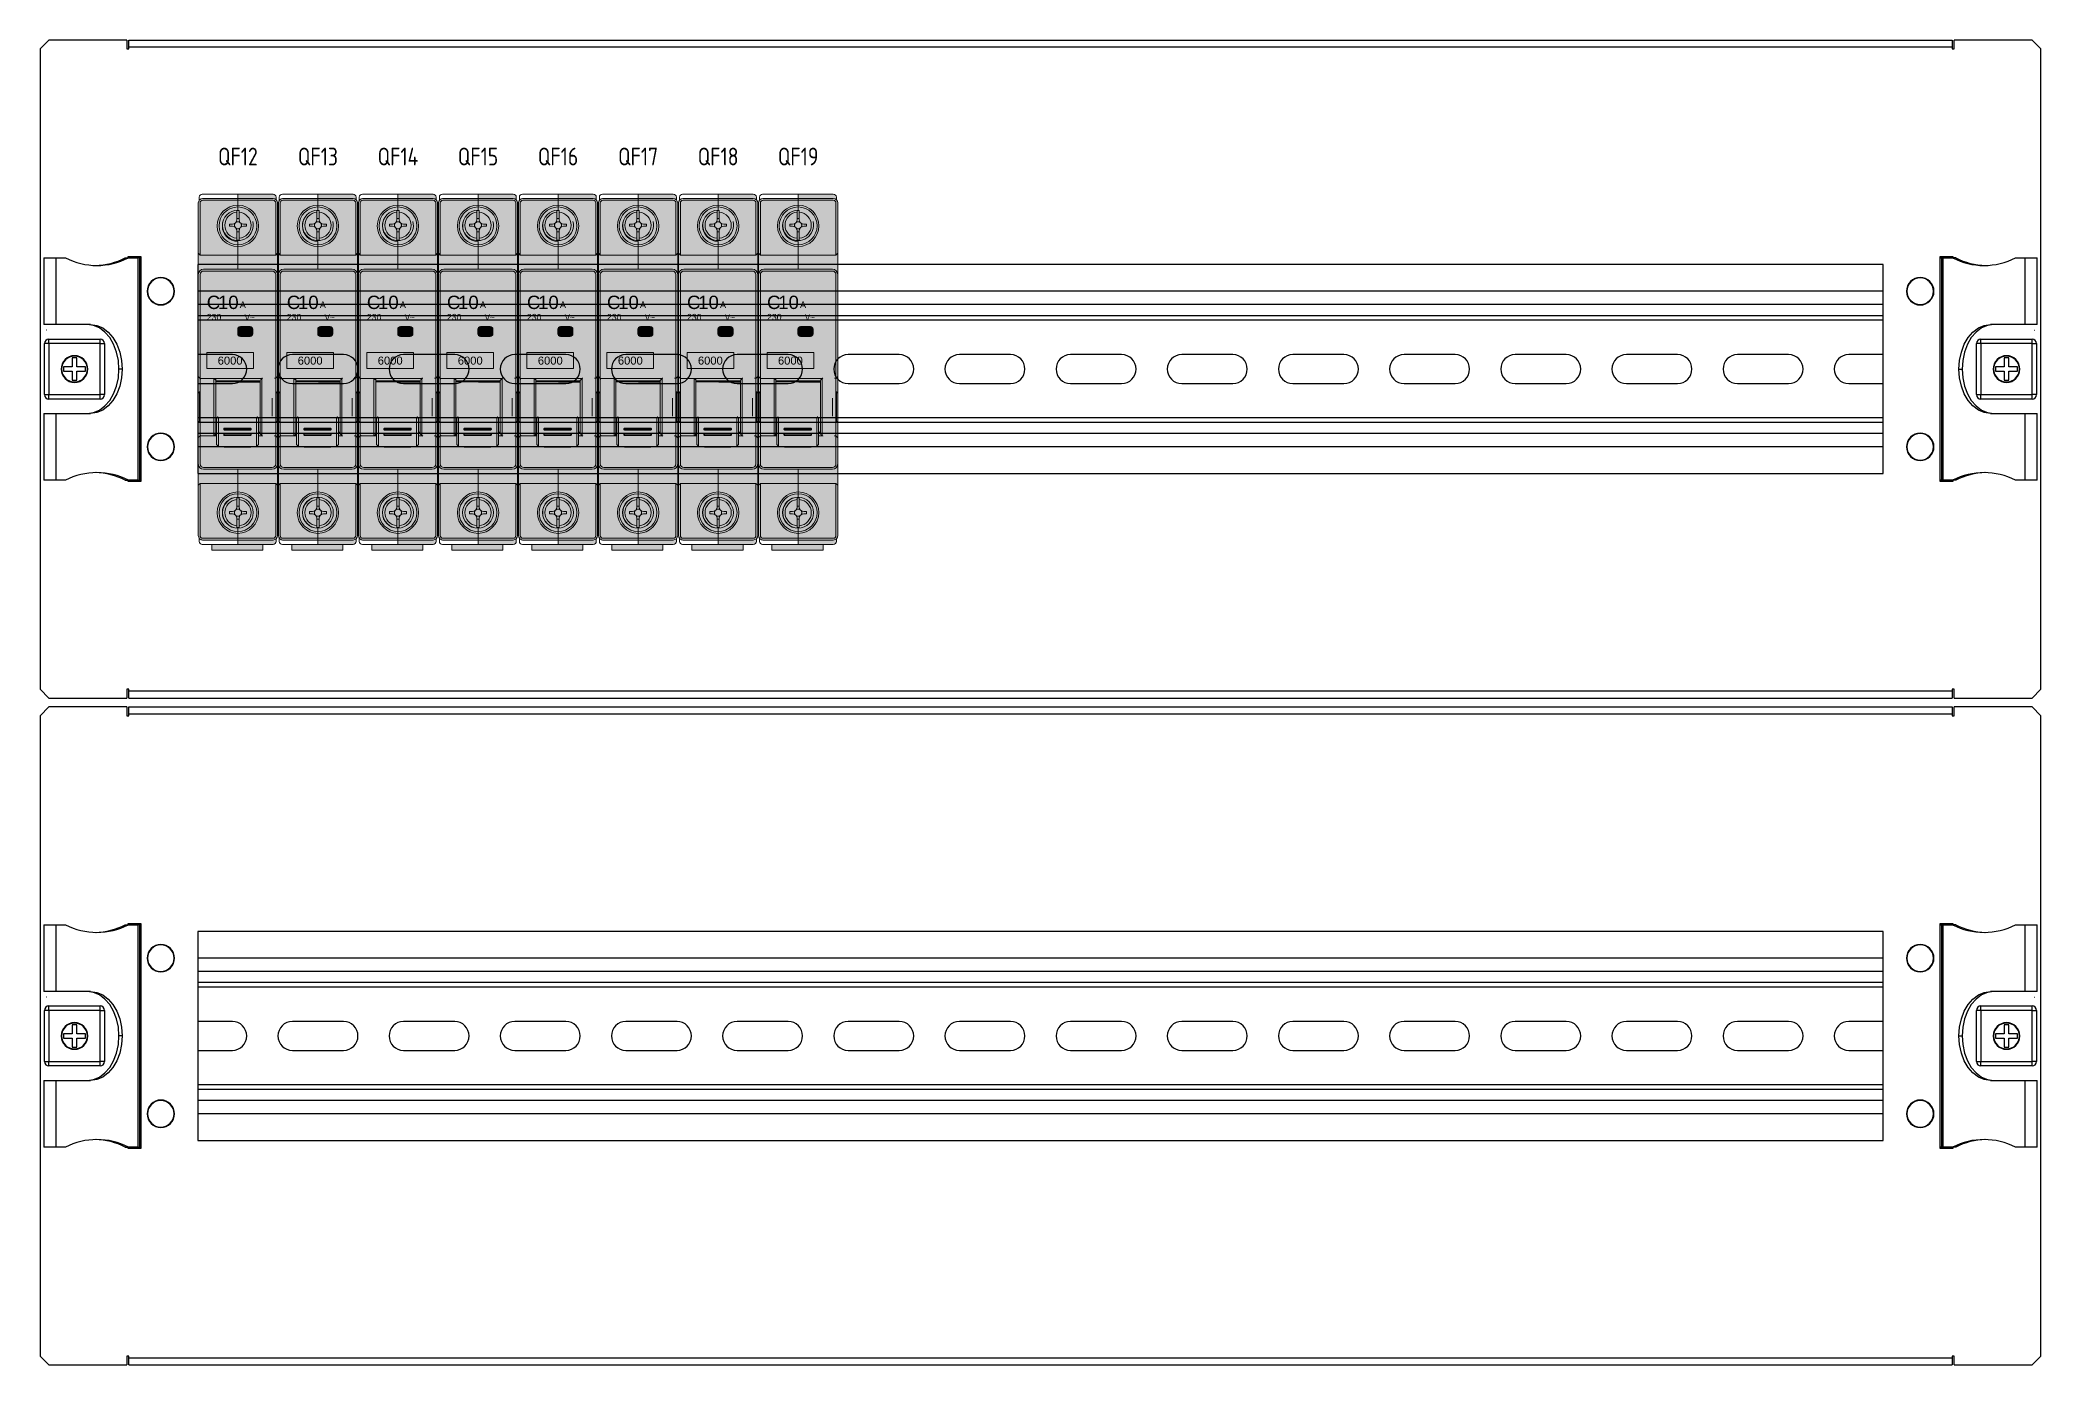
# Model space of a CAD drawing. Header units: millimetres. Extents: x -205 to 4335, y 0 to 4234.
# Drawn here: x 1441.7 to 1891.7, y 3135.5 to 3433.5 of the extents above; entities that cross this region are included whole.
import ezdxf
from ezdxf.enums import TextEntityAlignment as Align

# ---------------------------------------------------------------- set-up
doc = ezdxf.new("R2010")
doc.units = ezdxf.units.MM
for name, color, linetype, lineweight, true_color in [('BODY', 7, 'Continuous', 5, 0xf0f1eb), ('DETAILS', 7, 'Continuous', 5, 0x2f373d), ('INDICATOR', 7, 'Continuous', 5, 0x3d9868), ('LEVERS', 7, 'Continuous', 5, 0x2b7ac1), ('MARKING', 7, 'Continuous', 5, 0x2f373d), ('TERMINALS', 7, 'Continuous', 5, 0xa4adb6)]:
    doc.layers.add(name, color=color, linetype=linetype, lineweight=lineweight, true_color=true_color)
doc.layers.add('CP_DEVICES', color=7, linetype='Continuous')
doc.layers.add('CP_TEXT', color=7, linetype='Continuous')
doc.layers.add('PARAMETERS', color=7, linetype='Continuous', plot=False)
doc.styles.add('BLOCK_ARIAL', font='arial.ttf')
doc.styles.add('CP_GOST', font='GOST2304A_0.ttf')

# ---------------------------------------------------------------- blocks, each defined once
blk = doc.blocks.new('A$Ca0305565')
at = {"color": 7, "linetype": 'Continuous', "lineweight": 25}
for p, q in [((2, 148), (0, 146)), ((0, 146), (0, 2)), ((19.5, 148), (2, 148)), ((19.5, 148), (19.5, 146)), ((19.5, 146), (20, 146)), ((20, 146.4), (20, 148)), ((20, 148), (430, 148)), ((20, 146), (20, 146.4)), ((430, 146.4), (20, 146.4)), ((430, 148), (430, 146.4)), ((430, 146.4), (430, 146)), ((430, 146), (430.5, 146)), ((430.5, 146), (430.5, 148)), ((448, 148), (430.5, 148)), ((450, 146), (448, 148)), ((450, 2), (450, 146)), ((19.75, 99.25), (19.75, 99)), ((22.75, 99.25), (19.75, 99.25)), ((22.75, 48.75), (22.75, 99.25)), ((427.25, 99.25), (427.25, 48.75)), ((430.25, 99.25), (427.25, 99.25)), ((430.25, 99), (430.25, 99.25)), ((0.87, 99), (0.87, 84)), ((0.87, 99), (3.6, 99)), ((3.6, 84), (3.6, 99)), ((3.6, 99), (5.73, 99)), ((19.16, 99), (19.87, 99)), ((19.87, 99), (21.99, 99)), ((21.99, 99), (21.99, 49)), ((22.41, 99), (21.99, 99)), ((22.41, 49), (22.41, 99)), ((22.41, 99), (22.75, 99)), ((35.5, 97.5), (35.5, 50.5)), ((414.5, 97.5), (35.5, 97.5)), ((414.5, 50.5), (414.5, 97.5)), ((427.25, 99), (427.59, 99)), ((427.59, 99), (427.59, 49)), ((428.01, 99), (427.59, 99)), ((428.01, 49), (428.01, 99)), ((428.01, 99), (430.13, 99)), ((430.84, 99), (430.13, 99)), ((444.27, 99), (446.4, 99)), ((446.4, 99), (449.13, 99)), ((446.4, 99), (446.4, 84)), ((449.13, 84), (449.13, 99)), ((24.17, 91.5), (24.07, 91.5)), ((30.16, 91.5), (30.25, 91.5)), ((414.5, 91.5), (35.5, 91.5)), ((419.84, 91.5), (419.75, 91.5)), ((425.83, 91.5), (425.93, 91.5)), ((414.5, 86), (35.5, 86)), ((3.6, 84), (0.87, 84)), ((1.5, 82.73), (1.46, 82.71)), ((1.5, 82.76), (1.5, 82.73)), ((1.54, 82.71), (1.5, 82.73)), ((11.38, 84), (3.6, 84)), ((13.96, 82.71), (14, 82.73)), ((14, 82.76), (14, 82.73)), ((14, 82.73), (14.04, 82.71)), ((436, 82.73), (435.96, 82.71)), ((436, 82.76), (436, 82.73)), ((436.04, 82.71), (436, 82.73)), ((446.4, 84), (438.62, 84)), ((449.13, 84), (446.4, 84)), ((448.46, 82.71), (448.5, 82.73)), ((448.5, 82.76), (448.5, 82.73)), ((448.5, 82.73), (448.54, 82.71)), ((1, 68.25), (1, 79.75)), ((2, 79.75), (1, 79.75)), ((2, 79.75), (2, 80.75)), ((2, 80.75), (13.5, 80.75)), ((2, 79.75), (2, 68.25)), ((13.5, 79.75), (2, 79.75)), ((13.5, 79.75), (13.5, 80.75)), ((13.5, 79.75), (14.5, 79.75)), ((13.5, 68.25), (13.5, 79.75)), ((14.5, 79.75), (14.5, 68.25)), ((43.25, 77.25), (35.5, 77.25)), ((68.25, 77.25), (56.75, 77.25)), ((93.25, 77.25), (81.75, 77.25)), ((118.25, 77.25), (106.75, 77.25)), ((143.25, 77.25), (131.75, 77.25)), ((168.25, 77.25), (156.75, 77.25)), ((193.25, 77.25), (181.75, 77.25)), ((218.25, 77.25), (206.75, 77.25)), ((243.25, 77.25), (231.75, 77.25)), ((268.25, 77.25), (256.75, 77.25)), ((293.25, 77.25), (281.75, 77.25)), ((318.25, 77.25), (306.75, 77.25)), ((343.25, 77.25), (331.75, 77.25)), ((368.25, 77.25), (356.75, 77.25)), ((393.25, 77.25), (381.75, 77.25)), ((414.5, 77.25), (406.75, 77.25)), ((436.5, 79.75), (435.5, 79.75)), ((435.5, 68.25), (435.5, 79.75)), ((436.5, 79.75), (436.5, 80.75)), ((436.5, 80.75), (448, 80.75)), ((436.5, 79.75), (436.5, 68.25)), ((448, 79.75), (436.5, 79.75)), ((448, 79.75), (448, 80.75)), ((448, 68.25), (448, 79.75)), ((448, 79.75), (449, 79.75)), ((449, 79.75), (449, 68.25)), ((7.25, 74.5), (5.25, 74.5)), ((5.25, 74.5), (5.25, 73.5)), ((5.25, 73.5), (7.25, 73.5)), ((8.25, 76.5), (7.25, 76.5)), ((7.25, 76.5), (7.25, 74.5)), ((7.25, 73.5), (7.25, 71.5)), ((8.25, 74.5), (8.25, 76.5)), ((10.25, 74.5), (8.25, 74.5)), ((8.25, 71.5), (8.25, 73.5)), ((8.25, 73.5), (10.25, 73.5)), ((10.25, 73.5), (10.25, 74.5)), ((18.45, 74), (17.75, 74)), ((431.55, 74), (432.25, 74)), ((441.75, 74.5), (439.75, 74.5)), ((439.75, 74.5), (439.75, 73.5)), ((439.75, 73.5), (441.75, 73.5)), ((442.75, 76.5), (441.75, 76.5)), ((441.75, 76.5), (441.75, 74.5)), ((441.75, 73.5), (441.75, 71.5)), ((442.75, 74.5), (442.75, 76.5)), ((444.75, 74.5), (442.75, 74.5)), ((442.75, 71.5), (442.75, 73.5)), ((442.75, 73.5), (444.75, 73.5)), ((444.75, 73.5), (444.75, 74.5)), ((1, 68.25), (2, 68.25)), ((2, 67.25), (2, 68.25)), ((2, 68.25), (13.5, 68.25)), ((7.25, 71.5), (8.25, 71.5)), ((13.5, 67.25), (13.5, 68.25)), ((14.5, 68.25), (13.5, 68.25)), ((35.5, 70.75), (43.25, 70.75)), ((56.75, 70.75), (68.25, 70.75)), ((81.75, 70.75), (93.25, 70.75)), ((106.75, 70.75), (118.25, 70.75)), ((131.75, 70.75), (143.25, 70.75)), ((156.75, 70.75), (168.25, 70.75)), ((181.75, 70.75), (193.25, 70.75)), ((206.75, 70.75), (218.25, 70.75)), ((231.75, 70.75), (243.25, 70.75)), ((256.75, 70.75), (268.25, 70.75)), ((281.75, 70.75), (293.25, 70.75)), ((306.75, 70.75), (318.25, 70.75)), ((331.75, 70.75), (343.25, 70.75)), ((356.75, 70.75), (368.25, 70.75)), ((381.75, 70.75), (393.25, 70.75)), ((406.75, 70.75), (414.5, 70.75)), ((435.5, 68.25), (436.5, 68.25)), ((436.5, 67.25), (436.5, 68.25)), ((436.5, 68.25), (448, 68.25)), ((441.75, 71.5), (442.75, 71.5)), ((448, 67.25), (448, 68.25)), ((449, 68.25), (448, 68.25)), ((0.87, 64), (0.87, 49)), ((0.87, 64), (3.6, 64)), ((13.5, 67.25), (2, 67.25)), ((3.6, 49), (3.6, 64)), ((3.6, 64), (11.38, 64)), ((448, 67.25), (436.5, 67.25)), ((438.62, 64), (446.4, 64)), ((446.4, 64), (449.13, 64)), ((446.4, 64), (446.4, 49)), ((449.13, 49), (449.13, 64)), ((414.5, 62), (35.5, 62)), ((24.17, 56.5), (24.07, 56.5)), ((30.16, 56.5), (30.25, 56.5)), ((414.5, 56.5), (35.5, 56.5)), ((419.84, 56.5), (419.75, 56.5)), ((425.83, 56.5), (425.93, 56.5)), ((35.5, 50.5), (414.5, 50.5)), ((3.6, 49), (0.87, 49)), ((5.73, 49), (3.6, 49)), ((19.16, 49), (19.87, 49)), ((19.75, 49), (19.75, 48.75)), ((19.75, 48.75), (22.75, 48.75)), ((21.99, 49), (19.87, 49)), ((21.99, 49), (22.41, 49)), ((22.75, 49), (22.41, 49)), ((427.59, 49), (427.25, 49)), ((427.25, 48.75), (430.25, 48.75)), ((427.59, 49), (428.01, 49)), ((430.13, 49), (428.01, 49)), ((430.84, 49), (430.13, 49)), ((430.25, 48.75), (430.25, 49)), ((446.4, 49), (444.27, 49)), ((449.13, 49), (446.4, 49)), ((0, 2), (2, 0)), ((2, 0), (19.5, 0)), ((20, 2), (19.5, 2)), ((19.5, 2), (19.5, 0)), ((20, 1.6), (20, 2)), ((20, 0), (20, 1.6)), ((20, 1.6), (430, 1.6)), ((20, 0), (430, 0)), ((430.5, 2), (430, 2)), ((430, 2), (430, 1.6)), ((430, 1.6), (430, 0)), ((430.5, 0), (430.5, 2)), ((430.5, 0), (448, 0)), ((448, 0), (450, 2))]:
    blk.add_line(p, q, dxfattribs=at)
at = {"color": 8, "linetype": 'Continuous', "lineweight": 25}
for p, q in [((414.5, 88.5), (35.5, 88.5)), ((414.5, 85), (35.5, 85)), ((414.5, 63), (35.5, 63)), ((414.5, 59.5), (35.5, 59.5))]:
    blk.add_line(p, q, dxfattribs=at)
at = {"color": 7, "linetype": 'Continuous', "lineweight": 25, "flags": 128}
for points in [[(17.75, 74), (17.61, 75.95), (17.21, 77.83), (16.55, 79.56), (15.67, 81.07), (14.6, 82.31), (13.38, 83.24), (12.05, 83.81), (10.67, 84)], [(11.38, 84), (12.76, 83.81), (14.09, 83.24), (15.31, 82.31), (16.38, 81.07), (17.26, 79.56), (17.91, 77.83), (18.32, 75.95), (18.45, 74)], [(431.55, 74), (431.68, 75.95), (432.09, 77.83), (432.74, 79.56), (433.62, 81.07), (434.69, 82.31), (435.91, 83.24), (437.24, 83.81), (438.62, 84)], [(439.33, 84), (437.95, 83.81), (436.62, 83.24), (435.4, 82.31), (434.33, 81.07), (433.45, 79.56), (432.79, 77.83), (432.39, 75.95), (432.25, 74)], [(10.67, 64), (12.05, 64.19), (13.38, 64.76), (14.6, 65.69), (15.67, 66.93), (16.55, 68.44), (17.21, 70.17), (17.61, 72.05), (17.75, 74)], [(18.45, 74), (18.32, 72.05), (17.91, 70.17), (17.26, 68.44), (16.38, 66.93), (15.31, 65.69), (14.09, 64.76), (12.76, 64.19), (11.38, 64)], [(438.62, 64), (437.24, 64.19), (435.91, 64.76), (434.69, 65.69), (433.62, 66.93), (432.74, 68.44), (432.09, 70.17), (431.68, 72.05), (431.55, 74)], [(432.25, 74), (432.39, 72.05), (432.79, 70.17), (433.45, 68.44), (434.33, 66.93), (435.4, 65.69), (436.62, 64.76), (437.95, 64.19), (439.33, 64)]]:
    blk.add_lwpolyline(points, dxfattribs=at)
at = {"color": 7, "linetype": 'Continuous', "lineweight": 25}
for centre, radius, start, end in [((12.8, 112.79), 15.49, 242.8446, 297.1554), ((12, 113.08), 15.8, 271.6184, 296.9703), ((27.16, 91.5), 3.09, 0, 180), ((422.84, 91.5), 3.09, 0, 180), ((437.28, 113.05), 15.76, 243.0162, 269.7063), ((438, 113.08), 15.8, 243.0298, 268.3816), ((437.12, 113.05), 15.76, 270.2937, 296.9839), ((27.16, 91.5), 3.09, 180, 0), ((27.16, 91.5), 2.99, 0, 180), ((27.16, 91.5), 2.99, 180, 0), ((422.84, 91.5), 3.09, 180, 0), ((422.84, 91.5), 2.99, 0, 180), ((422.84, 91.5), 2.99, 180, 0), ((2, 79.75), 1, 90, 180), ((7.75, 74), 3, 0, 180), ((7.75, 74), 2.9, 0, 180), ((13.5, 79.75), 1, 0, 90), ((43.25, 74), 3.25, 0, 90), ((56.75, 74), 3.25, 90, 270), ((68.25, 74), 3.25, 0, 90), ((81.75, 74), 3.25, 90, 270), ((93.25, 74), 3.25, 0, 90), ((106.75, 74), 3.25, 90, 270), ((118.25, 74), 3.25, 0, 90), ((131.75, 74), 3.25, 90, 270), ((143.25, 74), 3.25, 0, 90), ((156.75, 74), 3.25, 90, 270), ((168.25, 74), 3.25, 0, 90), ((181.75, 74), 3.25, 90, 270), ((193.25, 74), 3.25, 0, 90), ((206.75, 74), 3.25, 90, 270), ((218.25, 74), 3.25, 0, 90), ((231.75, 74), 3.25, 90, 270), ((243.25, 74), 3.25, 0, 90), ((256.75, 74), 3.25, 90, 270), ((268.25, 74), 3.25, 0, 90), ((281.75, 74), 3.25, 90, 270), ((293.25, 74), 3.25, 0, 90), ((306.75, 74), 3.25, 90, 270), ((318.25, 74), 3.25, 0, 90), ((331.75, 74), 3.25, 90, 270), ((343.25, 74), 3.25, 0, 90), ((356.75, 74), 3.25, 90, 270), ((368.25, 74), 3.25, 0, 90), ((381.75, 74), 3.25, 90, 270), ((393.25, 74), 3.25, 0, 90), ((406.75, 74), 3.25, 90, 270), ((436.5, 79.75), 1, 90, 180), ((442.25, 74), 3, 0, 180), ((442.25, 74), 2.9, 0, 180), ((448, 79.75), 1, 0, 90), ((7.75, 74), 3, 180, 0), ((7.75, 74), 2.9, 180, 0), ((43.25, 74), 3.25, 270, 0), ((68.25, 74), 3.25, 270, 0), ((93.25, 74), 3.25, 270, 0), ((118.25, 74), 3.25, 270, 0), ((143.25, 74), 3.25, 270, 0), ((168.25, 74), 3.25, 270, 0), ((193.25, 74), 3.25, 270, 0), ((218.25, 74), 3.25, 270, 0), ((243.25, 74), 3.25, 270, 0), ((268.25, 74), 3.25, 270, 0), ((293.25, 74), 3.25, 270, 0), ((318.25, 74), 3.25, 270, 0), ((343.25, 74), 3.25, 270, 0), ((368.25, 74), 3.25, 270, 0), ((393.25, 74), 3.25, 270, 0), ((442.25, 74), 3, 180, 0), ((442.25, 74), 2.9, 180, 0), ((2, 68.25), 1, 180, 270), ((13.5, 68.25), 1, 270, 0), ((436.5, 68.25), 1, 180, 270), ((448, 68.25), 1, 270, 0), ((27.16, 56.5), 3.09, 0, 180), ((27.16, 56.5), 2.99, 0, 180), ((422.84, 56.5), 3.09, 0, 180), ((422.84, 56.5), 2.99, 0, 180), ((27.16, 56.5), 3.09, 180, 0), ((27.16, 56.5), 2.99, 180, 0), ((422.84, 56.5), 3.09, 180, 0), ((422.84, 56.5), 2.99, 180, 0), ((12.88, 34.95), 15.76, 90.2938, 116.9834), ((12, 34.92), 15.8, 63.0301, 88.3813), ((12.72, 34.95), 15.76, 63.0166, 89.7062), ((437.2, 35.21), 15.49, 62.8448, 117.1552), ((438, 34.92), 15.8, 91.6187, 116.9699)]:
    blk.add_arc(centre, radius, start, end, dxfattribs=at)
blk = doc.blocks.new('*U307')
blk.add_blockref('A$Ca0305565', (-12, 536.23))
blk = doc.blocks.new('AV_1P_18')
at = {"layer": 'BODY', "true_color": 0xf0f1eb}
blk.add_hatch(color=7, dxfattribs=at).paths.add_polyline_path([(0.9, 2.77), (0.71, 2.83), (0.39, 3.04), (0.18, 3.36), (0.12, 3.55), (0.1, 3.75), (0.1, 15.05), (0.1, 19.85), (0.1, 25.79), (0.1, 29.5), (0.1, 35.8), (0.1, 39.51), (0.1, 62.45), (0.1, 67.25), (0.1, 78.55), (0.12, 78.75), (0.18, 78.94), (0.39, 79.26), (0.71, 79.47), (0.9, 79.53), (1.1, 79.55), (9, 79.55), (9, 80.55), (16.9, 80.55), (17.17, 80.5), (17.39, 80.34), (17.55, 80.12), (17.6, 79.85), (17.6, 79.27), (17.61, 79.26), (17.82, 78.94), (17.88, 78.75), (17.9, 78.55), (17.9, 67.25), (17.9, 62.45), (17.9, 39.52), (17.9, 39.52), (17.9, 35.8), (17.9, 29.5), (17.9, 25.78), (17.9, 25.77), (17.9, 19.85), (17.9, 15.05), (17.9, 3.75), (17.88, 3.55), (17.82, 3.36), (17.61, 3.04), (17.6, 3.03), (17.6, 2.45), (17.55, 2.18), (17.39, 1.96), (17.17, 1.8), (16.9, 1.75), (14.6, 1.75), (14.6, 0.45), (3.1, 0.45), (3.1, 1.75), (9, 1.75), (9, 2.75), (1.1, 2.75)])
at = {"layer": 'INDICATOR', "true_color": 0x3d9868}
blk.add_hatch(color=105, dxfattribs=at).paths.add_polyline_path([(12.35, 49.15), (12.3, 48.91), (12.18, 48.73), (11.98, 48.59), (11.75, 48.55), (9.55, 48.55), (9.31, 48.59), (9.12, 48.73), (8.99, 48.91), (8.95, 49.15), (8.95, 50.15), (8.99, 50.38), (9.12, 50.58), (9.31, 50.7), (9.55, 50.75), (11.75, 50.75), (11.98, 50.7), (12.18, 50.58), (12.3, 50.38), (12.35, 50.15)])
at = {"layer": 'LEVERS'}
blk.add_hatch(color=256, dxfattribs=at).paths.add_polyline_path([(6.01, 23.64), (6, 23.64), (6, 23.64), (5.98, 23.64), (5.97, 23.65), (5.96, 23.65), (5.96, 23.65), (5.95, 23.66), (5.93, 23.66), (5.92, 23.66), (5.92, 23.66), (5.92, 23.66), (5.91, 23.66), (5.91, 23.67), (5.82, 23.74), (5.82, 23.75), (5.82, 23.75), (5.8, 23.78), (5.8, 23.8), (4.6, 23.8), (4.2, 24.2), (4.2, 26.19), (4, 26.19), (3.69, 26.19), (3.6, 26.19), (3.6, 39.11), (3.69, 39.11), (4, 39.11), (14.4, 39.11), (14.42, 39.11), (14.44, 39.12), (14.46, 39.12), (14.47, 39.12), (14.49, 39.13), (14.52, 39.14), (14.54, 39.15), (14.54, 39.15), (14.53, 39.14), (14.53, 39.13), (14.52, 39.13), (14.52, 39.13), (14.49, 39.12), (14.47, 39.09), (14.46, 39.08), (14.44, 39.06), (14.44, 39.05), (14.43, 39.04), (14.42, 39.03), (14.41, 39.02), (14.41, 39.01), (14.4, 39), (14.4, 38.99), (14.4, 38.98), (14.4, 26.32), (14.4, 26.31), (14.4, 26.3), (14.4, 26.3), (14.4, 26.3), (14.41, 26.29), (14.43, 26.27), (14.44, 26.24), (14.46, 26.22), (14.48, 26.2), (14.5, 26.18), (14.52, 26.16), (14.54, 26.15), (14.52, 26.16), (14.49, 26.17), (14.47, 26.18), (14.46, 26.18), (14.44, 26.18), (14.42, 26.19), (14.4, 26.19), (13.6, 26.19), (13.6, 24.2), (13.2, 23.8), (12, 23.8), (12, 23.78), (11.98, 23.75), (11.98, 23.75), (11.98, 23.74), (11.89, 23.67), (11.89, 23.66), (11.88, 23.66), (11.88, 23.66), (11.87, 23.66), (11.87, 23.66), (11.86, 23.66), (11.85, 23.65), (11.84, 23.65), (11.83, 23.65), (11.82, 23.64), (11.8, 23.64), (11.79, 23.64), (11.79, 23.64), (11.78, 23.64), (11.76, 23.64), (11.75, 23.64), (6.05, 23.64), (6.04, 23.64), (6.03, 23.64)])
at = {"layer": 'TERMINALS', "true_color": 0xa4adb6}
for points in [[(10.06, 68.87), (9.91, 68.84), (9.76, 68.81), (9.61, 68.79), (9.46, 68.77), (9.3, 68.76), (9.15, 68.75), (9, 68.75), (8.85, 68.75), (8.7, 68.76), (8.54, 68.77), (8.39, 68.79), (8.24, 68.81), (8.09, 68.84), (7.94, 68.87), (7.8, 68.91), (7.65, 68.95), (7.51, 69), (7.36, 69.05), (7.22, 69.1), (7.08, 69.16), (6.94, 69.23), (6.81, 69.3), (6.67, 69.37), (6.54, 69.45), (6.42, 69.53), (6.29, 69.62), (6.17, 69.71), (6.05, 69.81), (5.93, 69.9), (5.82, 70.01), (5.71, 70.11), (5.61, 70.22), (5.5, 70.33), (5.41, 70.45), (5.31, 70.57), (5.22, 70.69), (5.13, 70.82), (5.05, 70.94), (4.97, 71.08), (4.9, 71.21), (4.83, 71.34), (4.76, 71.48), (4.7, 71.62), (4.65, 71.76), (4.6, 71.91), (4.55, 72.05), (4.51, 72.2), (4.47, 72.34), (4.44, 72.49), (4.41, 72.64), (4.39, 72.79), (4.37, 72.94), (4.36, 73.1), (4.35, 73.25), (4.35, 73.4), (4.35, 73.55), (4.36, 73.7), (4.37, 73.86), (4.39, 74.01), (4.41, 74.16), (4.44, 74.31), (4.47, 74.46), (4.51, 74.6), (4.51, 74.6), (4.51, 74.6), (4.55, 74.75), (4.6, 74.89), (4.65, 75.04), (4.7, 75.18), (4.76, 75.32), (4.83, 75.46), (4.9, 75.59), (4.97, 75.73), (5.05, 75.86), (5.13, 75.98), (5.22, 76.11), (5.31, 76.23), (5.41, 76.35), (5.5, 76.47), (5.61, 76.58), (5.71, 76.69), (5.82, 76.79), (5.93, 76.9), (6.05, 76.99), (6.17, 77.09), (6.29, 77.18), (6.42, 77.27), (6.54, 77.35), (6.67, 77.43), (6.81, 77.5), (6.94, 77.57), (7.08, 77.64), (7.22, 77.7), (7.36, 77.75), (7.51, 77.8), (7.65, 77.85), (7.8, 77.89), (7.94, 77.93), (8.09, 77.96), (8.24, 77.99), (8.39, 78.01), (8.54, 78.03), (8.7, 78.04), (8.85, 78.05), (9, 78.05), (9.15, 78.05), (9.3, 78.04), (9.46, 78.03), (9.61, 78.01), (9.76, 77.99), (9.91, 77.96), (10.06, 77.93), (10.2, 77.89), (10.35, 77.85), (10.49, 77.8), (10.64, 77.75), (10.78, 77.7), (10.92, 77.64), (11.06, 77.57), (11.19, 77.5), (11.33, 77.43), (11.46, 77.35), (11.58, 77.27), (11.71, 77.18), (11.83, 77.09), (11.95, 76.99), (12.07, 76.9), (12.18, 76.79), (12.29, 76.69), (12.39, 76.58), (12.5, 76.47), (12.59, 76.35), (12.69, 76.23), (12.78, 76.11), (12.87, 75.98), (12.95, 75.86), (13.03, 75.73), (13.1, 75.59), (13.17, 75.46), (13.24, 75.32), (13.3, 75.18), (13.35, 75.04), (13.4, 74.89), (13.45, 74.75), (13.49, 74.6), (13.53, 74.46), (13.56, 74.31), (13.59, 74.16), (13.61, 74.01), (13.63, 73.86), (13.64, 73.7), (13.65, 73.55), (13.65, 73.4), (13.65, 73.25), (13.64, 73.1), (13.63, 72.94), (13.61, 72.79), (13.59, 72.64), (13.56, 72.49), (13.53, 72.34), (13.49, 72.2), (13.45, 72.05), (13.4, 71.91), (13.35, 71.76), (13.3, 71.62), (13.24, 71.48), (13.17, 71.34), (13.1, 71.21), (13.03, 71.08), (12.95, 70.94), (12.87, 70.82), (12.78, 70.69), (12.69, 70.57), (12.59, 70.45), (12.5, 70.33), (12.39, 70.22), (12.29, 70.11), (12.18, 70.01), (12.07, 69.9), (11.95, 69.81), (11.83, 69.71), (11.71, 69.62), (11.58, 69.53), (11.46, 69.45), (11.33, 69.37), (11.19, 69.3), (11.06, 69.23), (10.92, 69.16), (10.78, 69.1), (10.64, 69.05), (10.49, 69), (10.35, 68.95), (10.35, 68.95), (10.35, 68.95), (10.2, 68.91)], [(10.35, 4.45), (10.2, 4.41), (10.06, 4.37), (9.91, 4.34), (9.76, 4.31), (9.61, 4.29), (9.46, 4.27), (9.3, 4.26), (9.15, 4.25), (9, 4.25), (8.85, 4.25), (8.7, 4.26), (8.54, 4.27), (8.39, 4.29), (8.24, 4.31), (8.09, 4.34), (7.94, 4.37), (7.8, 4.41), (7.65, 4.45), (7.51, 4.5), (7.36, 4.55), (7.22, 4.6), (7.08, 4.66), (6.94, 4.73), (6.81, 4.8), (6.67, 4.87), (6.54, 4.95), (6.42, 5.03), (6.29, 5.12), (6.17, 5.21), (6.05, 5.31), (5.93, 5.4), (5.82, 5.51), (5.71, 5.61), (5.61, 5.72), (5.5, 5.83), (5.41, 5.95), (5.31, 6.07), (5.22, 6.19), (5.13, 6.32), (5.05, 6.44), (4.97, 6.58), (4.9, 6.71), (4.83, 6.84), (4.76, 6.98), (4.7, 7.12), (4.65, 7.26), (4.6, 7.41), (4.55, 7.55), (4.51, 7.7), (4.47, 7.84), (4.44, 7.99), (4.41, 8.14), (4.39, 8.29), (4.37, 8.44), (4.36, 8.6), (4.35, 8.75), (4.35, 8.9), (4.35, 9.05), (4.36, 9.2), (4.37, 9.36), (4.39, 9.51), (4.41, 9.66), (4.44, 9.81), (4.47, 9.96), (4.51, 10.1), (4.51, 10.1), (4.51, 10.1), (4.55, 10.25), (4.6, 10.39), (4.65, 10.54), (4.7, 10.68), (4.76, 10.82), (4.83, 10.96), (4.9, 11.09), (4.97, 11.23), (5.05, 11.36), (5.13, 11.48), (5.22, 11.61), (5.31, 11.73), (5.41, 11.85), (5.5, 11.97), (5.61, 12.08), (5.71, 12.19), (5.82, 12.29), (5.93, 12.4), (6.05, 12.49), (6.17, 12.59), (6.29, 12.68), (6.42, 12.77), (6.54, 12.85), (6.67, 12.93), (6.81, 13), (6.94, 13.07), (7.08, 13.14), (7.22, 13.2), (7.36, 13.25), (7.51, 13.3), (7.65, 13.35), (7.8, 13.39), (7.94, 13.43), (8.09, 13.46), (8.24, 13.49), (8.39, 13.51), (8.54, 13.53), (8.7, 13.54), (8.85, 13.55), (9, 13.55), (9.15, 13.55), (9.3, 13.54), (9.46, 13.53), (9.61, 13.51), (9.76, 13.49), (9.91, 13.46), (10.06, 13.43), (10.2, 13.39), (10.35, 13.35), (10.49, 13.3), (10.64, 13.25), (10.78, 13.2), (10.92, 13.14), (11.06, 13.07), (11.19, 13), (11.33, 12.93), (11.46, 12.85), (11.58, 12.77), (11.71, 12.68), (11.83, 12.59), (11.95, 12.49), (12.07, 12.4), (12.18, 12.29), (12.29, 12.19), (12.39, 12.08), (12.5, 11.97), (12.59, 11.85), (12.69, 11.73), (12.78, 11.61), (12.87, 11.48), (12.95, 11.36), (13.03, 11.23), (13.1, 11.09), (13.17, 10.96), (13.24, 10.82), (13.3, 10.68), (13.35, 10.54), (13.4, 10.39), (13.45, 10.25), (13.49, 10.1), (13.53, 9.96), (13.56, 9.81), (13.59, 9.66), (13.61, 9.51), (13.63, 9.36), (13.64, 9.2), (13.65, 9.05), (13.65, 8.9), (13.65, 8.75), (13.64, 8.6), (13.63, 8.44), (13.61, 8.29), (13.59, 8.14), (13.56, 7.99), (13.53, 7.84), (13.49, 7.7), (13.45, 7.55), (13.4, 7.41), (13.35, 7.26), (13.3, 7.12), (13.24, 6.98), (13.17, 6.84), (13.1, 6.71), (13.03, 6.58), (12.95, 6.44), (12.87, 6.32), (12.78, 6.19), (12.69, 6.07), (12.59, 5.95), (12.5, 5.83), (12.39, 5.72), (12.29, 5.61), (12.18, 5.51), (12.07, 5.4), (11.95, 5.31), (11.83, 5.21), (11.71, 5.12), (11.58, 5.03), (11.46, 4.95), (11.33, 4.87), (11.19, 4.8), (11.06, 4.73), (10.92, 4.66), (10.78, 4.6), (10.64, 4.55), (10.49, 4.5), (10.35, 4.45), (10.35, 4.45)]]:
    blk.add_hatch(color=253, dxfattribs=at).paths.add_polyline_path(points)
at = {"layer": 'DETAILS', "color": 250, "linetype": 'ByBlock', "lineweight": 5, "true_color": 0x2f373d}
for p, q in [((0.1, 3.75), (0.1, 78.55)), ((0.3, 79.15), (0.3, 79.85)), ((0.5, 78.55), (0.5, 66.85)), ((16.9, 80.55), (1, 80.55)), ((16.9, 79.55), (1.1, 79.55)), ((16.9, 79.15), (1.1, 79.15)), ((8.75, 74.8), (8.75, 76.87)), ((9, 76.9), (9, 80.55)), ((9.25, 74.8), (9.25, 76.87)), ((17.5, 66.85), (17.5, 78.55)), ((17.6, 79.85), (17.6, 79.25)), ((17.9, 3.75), (17.9, 78.55)), ((7.1, 73.8), (7.1, 73.3)), ((7.1, 73.8), (7.75, 73.8)), ((7.1, 73.3), (7.75, 73.3)), ((8.21, 73.91), (8.21, 73.19)), ((9.36, 74.34), (8.64, 74.34)), ((8.64, 72.76), (9.36, 72.76)), ((9.25, 75.04), (8.75, 75.04)), ((8.75, 70.23), (8.75, 72.3)), ((9.25, 72.06), (8.75, 72.06)), ((9.25, 70.23), (9.25, 72.3)), ((9.79, 73.19), (9.79, 73.91)), ((10.25, 73.8), (10.9, 73.8)), ((10.25, 73.3), (10.9, 73.3)), ((10.9, 73.8), (10.9, 73.3)), ((6.12, 71.65), (5.99, 71.65)), ((9, 63.65), (9, 69.9)), ((0.5, 66.85), (0.1, 67.25)), ((17.5, 66.85), (0.5, 66.85)), ((1.3, 63.65), (16.7, 63.65)), ((1.3, 63.25), (16.7, 63.25)), ((17.9, 67.25), (17.5, 66.85)), ((0.5, 39.11), (0.5, 62.45)), ((17.5, 19.85), (17.5, 62.45)), ((8.95, 49.15), (8.95, 50.15)), ((9.15, 49.15), (9.15, 50.15)), ((9.4, 50.52), (11.9, 50.52)), ((9.55, 50.75), (11.75, 50.75)), ((9.55, 50.55), (11.75, 50.55)), ((12.15, 50.15), (12.15, 49.15)), ((12.35, 50.15), (12.35, 49.15)), ((11.75, 48.75), (9.55, 48.75)), ((11.75, 48.55), (9.55, 48.55)), ((0.5, 39.11), (0.1, 39.51)), ((0.1, 35.8), (0.4, 36.1)), ((0.5, 36.1), (0.4, 36.1)), ((0.4, 29.2), (0.4, 36.1)), ((14.4, 39.11), (0.5, 39.11)), ((0.5, 19.85), (0.5, 39.11)), ((3.6, 26.19), (3.6, 39.11)), ((3.69, 39.11), (3.8, 38.99)), ((3.8, 38.99), (3.83, 38.96)), ((4, 26.19), (4, 39.11)), ((4, 38.53), (14, 38.53)), ((4, 38.33), (14, 38.33)), ((9.2, 38.16), (9.2, 38.33)), ((9.2, 38.23), (14, 38.23)), ((14, 26.65), (14, 38.65)), ((14.4, 38.98), (14.4, 26.32)), ((17.5, 39.11), (17.47, 39.11)), ((17.5, 39.11), (17.5, 39.11)), ((17.5, 36.1), (17.6, 36.1)), ((17.6, 36.1), (17.6, 29.2)), ((17.9, 35.8), (17.6, 36.1)), ((16.7, 34.68), (16.7, 30.62)), ((0.1, 29.5), (0.4, 29.2)), ((0.5, 29.2), (0.4, 29.2)), ((4.2, 24.2), (4.2, 30.29)), ((4.6, 30.06), (4.6, 23.8)), ((5.8, 27.72), (5.8, 27.65)), ((11.75, 27.9), (6.05, 27.9)), ((6.05, 27.69), (11.75, 27.69)), ((6.05, 27.54), (11.75, 27.54)), ((6.05, 27.47), (11.75, 27.47)), ((12, 27.65), (12, 27.72)), ((13.2, 23.8), (13.2, 30.06)), ((13.6, 24.2), (13.6, 30.29)), ((17.5, 29.2), (17.6, 29.2)), ((17.9, 29.5), (17.6, 29.2)), ((0.1, 25.79), (0.5, 26.19)), ((0.5, 26.19), (4.2, 26.19)), ((0.8, 26.19), (1.1, 26.19)), ((3.8, 26.31), (3.69, 26.19)), ((3.83, 26.34), (3.8, 26.31)), ((4, 26.97), (4.2, 26.97)), ((4, 26.77), (4.2, 26.77)), ((4.2, 24.2), (4.6, 23.8)), ((4.6, 23.8), (13.2, 23.8)), ((5.8, 26.51), (5.8, 26.47)), ((5.8, 23.78), (5.8, 23.8)), ((5.81, 23.75), (5.8, 23.78)), ((5.81, 23.75), (5.91, 23.67)), ((11.75, 26.74), (6.05, 26.74)), ((11.75, 26.69), (6.05, 26.69)), ((6.05, 26.4), (11.75, 26.4)), ((6.05, 26.28), (11.75, 26.28)), ((6.05, 26.22), (11.75, 26.22)), ((11.75, 23.7), (6.05, 23.7)), ((11.75, 23.64), (6.05, 23.64)), ((11.89, 23.67), (11.99, 23.75)), ((12, 23.78), (11.99, 23.75)), ((12, 23.78), (12, 23.8)), ((13.6, 24.2), (13.2, 23.8)), ((13.6, 26.97), (14, 26.97)), ((13.6, 26.77), (14, 26.77)), ((13.6, 26.19), (14.4, 26.19)), ((17.48, 26.19), (17.5, 26.19)), ((16.7, 19.05), (1.3, 19.05)), ((16.7, 18.65), (1.3, 18.65)), ((9, 12.4), (9, 18.65)), ((0.1, 15.05), (0.5, 15.45)), ((17.5, 15.45), (0.5, 15.45)), ((0.5, 15.45), (0.5, 3.75)), ((17.5, 15.45), (17.9, 15.05)), ((17.5, 3.75), (17.5, 15.45)), ((6.07, 10.8), (6.12, 10.8)), ((7.1, 9.15), (7.75, 9.15)), ((7.1, 9.15), (7.1, 8.65)), ((8.21, 9.26), (8.21, 8.54)), ((9.36, 9.69), (8.64, 9.69)), ((8.75, 10.15), (8.75, 12.22)), ((9.25, 10.39), (8.75, 10.39)), ((9.25, 10.15), (9.25, 12.22)), ((9.79, 8.54), (9.79, 9.26)), ((10.25, 9.15), (10.9, 9.15)), ((10.9, 9.15), (10.9, 8.65)), ((6.12, 7), (6.07, 7)), ((7.1, 8.65), (7.75, 8.65)), ((8.64, 8.11), (9.36, 8.11)), ((8.75, 5.58), (8.75, 7.65)), ((9.25, 7.41), (8.75, 7.41)), ((9, 1.75), (9, 5.4)), ((9.25, 5.58), (9.25, 7.65)), ((10.25, 8.65), (10.9, 8.65)), ((0.3, 2.45), (0.3, 3.15)), ((16.9, 1.75), (1, 1.75)), ((16.9, 3.15), (1.1, 3.15)), ((16.9, 2.75), (1.1, 2.75)), ((3.1, 0.45), (3.1, 1.75)), ((14.6, 0.45), (3.1, 0.45)), ((14.6, 0.45), (14.6, 1.75)), ((17.6, 3.05), (17.6, 2.45))]:
    blk.add_line(p, q, dxfattribs=at)
blk.add_circle((9, 8.9), 3.46, dxfattribs=at)
for centre, radius, start, end in [((1.1, 78.55), 1, 90, 180), ((1, 79.85), 0.7, 90, 180), ((1.1, 78.55), 0.6, 90, 180), ((1, 78.85), 0.7, 90, 130.6008), ((9, 73.4), 4.65, 90.0009, -90.0009), ((9, 73.4), 4.25, 90.001, -90.001), ((9, 73.4), 3.5, 90, -90), ((9, 73.55), 3.33, 85.6934, 94.3066), ((9, 73.4), 4.65, -90, 90), ((9, 73.4), 4.25, -90, 90), ((16.9, 79.85), 0.7, 0, 90), ((16.9, 78.55), 1, 0, 90), ((16.9, 78.55), 0.6, 0, 90), ((9, 73.55), 3.46, 166.4321, 13.8811), ((9, 73.55), 2.95, 94.8614, -94.8614), ((7.75, 74.8), 1, -90, 0), ((7.75, 72.3), 1, 0, 90), ((9, 73.55), 0.789, 145.0391, -145.0391), ((9, 73.55), 0.789, 55.0391, 124.9609), ((9, 73.55), 0.789, -124.9609, -55.0391), ((9, 73.55), 2.95, -85.1386, 85.1386), ((10.25, 74.8), 1, 180, -90), ((10.25, 72.3), 1, 90, 180), ((9, 73.55), 0.789, -34.9609, 34.9609), ((9, 73.55), 3.33, -94.3066, -85.6934), ((1.3, 62.45), 1.2, 90, 180), ((1.3, 62.45), 0.8, 90, 180), ((16.7, 62.45), 1.2, 0, 90), ((16.7, 62.45), 0.8, 0, 90), ((9.55, 50.15), 0.6, 90, 180), ((9.55, 50.15), 0.4, 90, 180), ((11.75, 50.15), 0.6, 0, 90), ((11.75, 50.15), 0.4, 0, 90), ((9.55, 49.15), 0.6, 180, -90), ((9.55, 49.15), 0.4, 180, -90), ((11.75, 49.15), 0.6, -90, 0), ((11.75, 49.15), 0.4, -90, 0), ((-55.7, -14.13), 79.75, 41.5409, 41.727), ((68.88, -9.13), 72.77, 138.4787, 138.9562), ((0.43, 56.18), 24.14, -45.0088, -44.6317), ((-55.62, 79.36), 79.65, -41.7271, -41.5407), ((68.9, 74.42), 72.78, -138.9677, -138.4904), ((1.3, 19.85), 1.2, 180, -90), ((1.3, 19.85), 0.8, 180, -90), ((16.7, 19.85), 1.2, -90, 0), ((16.7, 19.85), 0.8, -90, 0), ((9, 8.9), 4.65, 90.0009, -90.0009), ((9, 8.9), 4.65, -90, 90), ((9, 8.9), 4.25, 90.001, -90.001), ((9, 8.9), 3.5, 90, -90), ((9, 8.9), 2.95, 94.8614, -94.8614), ((7.75, 10.15), 1, -90, 0), ((9, 8.9), 0.789, 145.0391, -145.0391), ((9, 8.9), 0.789, 55.0391, 124.9609), ((9, 8.9), 3.33, 85.6934, 94.3066), ((9, 8.9), 4.25, -90, 90), ((9, 8.9), 2.95, -85.1386, 85.1386), ((10.25, 10.15), 1, 180, -90), ((9, 8.9), 0.789, -34.9609, 34.9609), ((7.75, 7.65), 1, 0, 90), ((9, 8.9), 0.789, -124.9609, -55.0391), ((9, 8.9), 3.33, -94.3066, -85.6934), ((10.25, 7.65), 1, 90, 180), ((1.1, 3.75), 1, 180, -90), ((1, 2.45), 0.7, 180, -90), ((1.1, 3.75), 0.6, 180, -90), ((1, 3.45), 0.7, -130.3877, -90), ((16.9, 3.75), 1, -90, 0), ((16.9, 3.75), 0.6, -90, 0), ((16.9, 2.45), 0.7, -90, 0)]:
    blk.add_arc(centre, radius, start, end, dxfattribs=at)
for points, start_tangent, end_tangent in [([(0.5, 38.77), (0.52, 38.9), (0.59, 39.02)], (0, 1), (0.677993, 0.735069)), ([(0.59, 39.02), (0.69, 39.09)], (0.677993, 0.735069), (0.914358, 0.404907)), ([(0.69, 39.09), (0.8, 39.11)], (0.914358, 0.404907), (1, 0)), ([(14.56, 39.16), (14.47, 39.12), (14.4, 39.11)], (-0.892886, -0.450283), (-1, 0)), ([(14.4, 38.98), (14.41, 39.02), (14.44, 39.06), (14.51, 39.13)], (-0.000001, 1), (0.779463, 0.626449)), ([(14.51, 39.13), (14.53, 39.14), (14.56, 39.16)], (0.779463, 0.626449), (0.892886, 0.450283)), ([(17.2, 39.16), (17.36, 39.13), (17.43, 39.12), (17.48, 39.11)], (0.977632, -0.210321), (0.999991, -0.004183)), ([(17.61, 39.22), (17.9, 39.52)], (0.702438, 0.711745), (0.675361, 0.737487)), ([(4.59, 30.1), (4.57, 30.2), (4.53, 30.3), (4.43, 30.52)], (-0.25566, 0.966767), (-0.431341, 0.902189)), ([(4.59, 30.1), (4.6, 30.06)], (0.25566, -0.966767), (0, -1)), ([(6.05, 27.9), (5.95, 27.89), (5.87, 27.85), (5.82, 27.79), (5.8, 27.72)], (-1, 0), (0, -1)), ([(5.8, 27.72), (5.82, 27.65), (5.87, 27.6), (5.95, 27.56), (6.05, 27.54)], (0, -1), (1, 0)), ([(5.8, 27.65), (5.82, 27.58), (5.87, 27.53), (5.95, 27.49), (6.05, 27.47)], (0, -1), (1, 0)), ([(6.05, 27.9), (5.99, 27.89), (5.94, 27.87), (5.91, 27.83), (5.9, 27.79), (5.91, 27.75), (5.94, 27.72), (5.99, 27.69), (6.05, 27.69)], (-1, 0), (1, 0)), ([(12, 27.72), (11.98, 27.79), (11.93, 27.85), (11.85, 27.89), (11.75, 27.9)], (0, 1), (-1, 0)), ([(11.75, 27.69), (11.81, 27.69), (11.86, 27.72), (11.89, 27.75), (11.9, 27.79), (11.89, 27.83), (11.86, 27.87), (11.81, 27.89), (11.75, 27.9)], (1, 0), (-1, 0)), ([(11.75, 27.54), (11.85, 27.56), (11.93, 27.6), (11.98, 27.65), (12, 27.72)], (1, 0), (0, 1)), ([(11.75, 27.47), (11.85, 27.49), (11.93, 27.53), (11.98, 27.58), (12, 27.65)], (1, 0), (0, 1)), ([(13.2, 30.06), (13.21, 30.1)], (0, 1), (0.25566, 0.966767)), ([(13.21, 30.1), (13.23, 30.2), (13.27, 30.3), (13.37, 30.52)], (0.25566, 0.966767), (0.431341, 0.902189)), ([(0.59, 26.28), (0.52, 26.4), (0.5, 26.53)], (-0.677993, 0.735069), (0, 1)), ([(0.69, 26.21), (0.59, 26.28)], (-0.914358, 0.404907), (-0.677993, 0.735069)), ([(0.8, 26.19), (0.69, 26.21)], (-1, 0), (-0.914358, 0.404907)), ([(6.05, 26.74), (5.95, 26.72), (5.87, 26.68), (5.82, 26.6), (5.8, 26.51)], (-1, -0.000175), (-0.000034, -1)), ([(5.8, 26.51), (5.82, 26.43), (5.87, 26.35), (5.95, 26.3), (6.05, 26.28)], (-0.000034, -1), (1, -0.000215)), ([(5.8, 26.47), (5.82, 26.38), (5.87, 26.3), (5.95, 26.24), (6.05, 26.22)], (-0.000034, -1), (1, 0)), ([(6.05, 23.7), (5.97, 23.71), (5.9, 23.72), (5.85, 23.73), (5.81, 23.75)], (-1, 0.000391), (-0.747005, 0.664819)), ([(6.05, 26.69), (5.99, 26.68), (5.94, 26.65), (5.91, 26.6), (5.9, 26.55), (5.91, 26.49), (5.94, 26.44), (5.99, 26.41), (6.05, 26.4)], (-1, -0.000415), (1, 0.000142)), ([(6.05, 23.64), (6, 23.65), (5.96, 23.65), (5.93, 23.66), (5.91, 23.67)], (-1, -0.000282), (-0.745164, 0.666881)), ([(12, 26.51), (11.98, 26.6), (11.93, 26.68), (11.85, 26.72), (11.75, 26.74)], (-0.000034, 1), (-1, 0.000175)), ([(11.75, 26.4), (11.81, 26.41), (11.86, 26.44), (11.89, 26.49), (11.9, 26.55), (11.89, 26.6), (11.86, 26.65), (11.81, 26.68), (11.75, 26.69)], (1, -0.000142), (-1, 0.000415)), ([(11.75, 26.28), (11.85, 26.3), (11.93, 26.35), (11.98, 26.43), (12, 26.51)], (1, 0.000215), (-0.000034, 1)), ([(11.75, 26.22), (11.85, 26.24), (11.93, 26.3), (11.98, 26.38), (12, 26.47)], (1, 0), (-0.000034, 1)), ([(11.99, 23.75), (11.95, 23.73), (11.89, 23.72), (11.83, 23.71), (11.75, 23.7)], (-0.747782, -0.663944), (-1, 0.000443)), ([(11.89, 23.67), (11.87, 23.66), (11.84, 23.65), (11.8, 23.65), (11.75, 23.64)], (-0.745165, -0.66688), (-1, 0.000337)), ([(14.41, 26.29), (14.41, 26.3), (14.4, 26.32)], (-0.455409, 0.890282), (0.000026, 1)), ([(14.56, 26.14), (14.47, 26.18), (14.4, 26.19)], (-0.892879, 0.450296), (-1, 0)), ([(14.56, 26.14), (14.48, 26.2), (14.41, 26.29)], (-0.892879, 0.450296), (-0.455409, 0.890282)), ([(17.41, 26.18), (17.36, 26.17), (17.2, 26.14)], (-0.983358, -0.181676), (-0.977629, -0.210335)), ([(17.48, 26.19), (17.46, 26.19), (17.41, 26.18)], (-0.999996, 0.002845), (-0.983358, -0.181676)), ([(17.9, 25.78), (17.8, 25.88), (17.5, 26.19)], (-0.67535, 0.737498), (-0.707107, 0.707107))]:
    blk.add_spline(points, degree=3, dxfattribs=dict(at, start_tangent=start_tangent, end_tangent=end_tangent))
at = {"layer": 'MARKING', "color": 250, "lineweight": 5, "true_color": 0x2f373d}
blk.add_lwpolyline([(2, 41.3), (12.5, 41.3), (12.5, 44.9), (2, 44.9)], close=True, dxfattribs=at)
at = {"layer": 'MARKING', "color": 250, "true_color": 0x2f373d, "style": 'BLOCK_ARIAL'}
for s, height, p in [('A', 1.5, (9.4, 54.9)), ('V~', 1.3, (10.5, 52.2))]:
    blk.add_text(s, height=height, dxfattribs=at).set_placement(p)
for tag, p, height in [('CURVE', (2, 54.7), 3), ('IN_A', (4.5, 54.7), 3), ('UE_V', (2, 52.2), 1.4)]:
    blk.add_attdef(tag, p, '', height=height, dxfattribs=at)
blk.add_attdef('ICN_A', text='', height=1.8, dxfattribs=at).set_placement((7.25, 43.1), align=Align.MIDDLE_CENTER)
at = {"layer": 'PARAMETERS', "color": 250, "true_color": 0x2f373d, "style": 'BLOCK_ARIAL', "flags": 1}
for tag in ['WIDTH_MM', 'STANDARD', 'UIMP_KV', 'DESCRIPTION', 'POLES', 'ICS_KA', 'FREQ_HZ', 'HEIGHT_MM', 'ID', 'IP', 'DEPTH_MM']:
    blk.add_attdef(tag, (2, 20), '', height=0.4, dxfattribs=at)

msp = doc.modelspace()

# ---------------------------------------------------------------- block references
for p in [(1453.7, 2749.22), (1453.7, 2599.22)]:
    msp.add_blockref('*U307', p)
at = {"layer": 'CP_DEVICES'}
for p in [(1477.2, 3318.25), (1495.2, 3318.25), (1513.2, 3318.25), (1531.2, 3318.25), (1549.2, 3318.25), (1567.2, 3318.25), (1585.2, 3318.25), (1603.2, 3318.25)]:
    msp.add_blockref('AV_1P_18', p, dxfattribs=at).add_auto_attribs({'IN_A': '10', 'CURVE': 'C', 'UE_V': '230', 'ICN_A': '6000'})

# ---------------------------------------------------------------- texts
at = {"layer": 'CP_TEXT', "style": 'CP_GOST'}
for s, p in [('QF12', (1486.2, 3407.25)), ('QF13', (1504.2, 3407.25)), ('QF14', (1522.2, 3407.25)), ('QF15', (1540.2, 3407.25)), ('QF16', (1558.2, 3407.25)), ('QF17', (1576.2, 3407.25)), ('QF18', (1594.2, 3407.25)), ('QF19', (1612.2, 3407.25))]:
    msp.add_text(s, height=4, dxfattribs=at).set_placement(p, align=Align.MIDDLE_CENTER)

doc.saveas('drawing.dxf')
